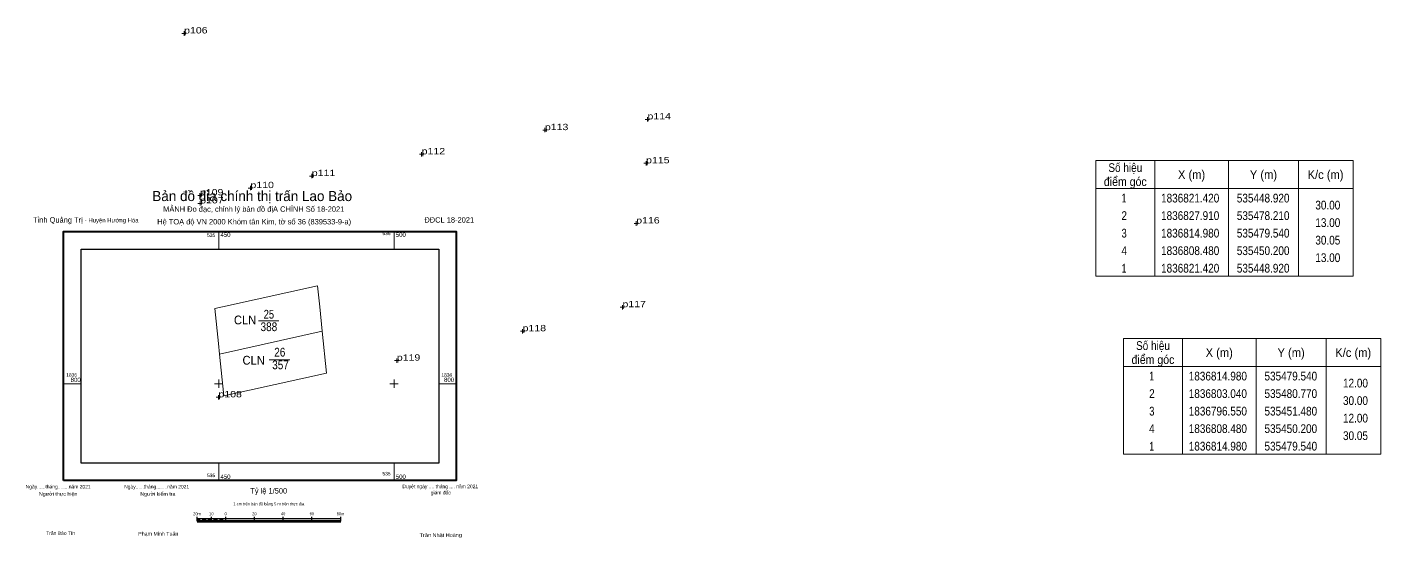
# Model space of a CAD drawing. Header units: metres. Extents: x 534982 to 535781, y 1836621 to 1836902.
# Drawn here: x 535395.4 to 535781.4, y 1836756 to 1836901.8 of the extents above; entities that cross this region are included whole.
import ezdxf
from ezdxf.enums import TextEntityAlignment as Align

# ---------------------------------------------------------------- set-up
doc = ezdxf.new("R2010")
doc.units = ezdxf.units.M
doc.header["$LTSCALE"] = 0.72
for name, color, linetype, lineweight in [('10', 7, 'Continuous', 13), ('13', 7, 'Continuous', 13), ('2', 7, 'Continuous', 25), ('63', 7, 'Continuous', 13), ('7', 7, 'Continuous', 13)]:
    doc.layers.add(name, color=color, linetype=linetype, lineweight=lineweight)
doc.layers.add('12', color=7, linetype='Continuous')

msp = doc.modelspace()

# ---------------------------------------------------------------- hatches: boundary and pattern name
at = {"layer": '2'}
for points in [[(535443.85, 1836760.77), (535444.67, 1836760.77), (535444.67, 1836761.17), (535443.85, 1836761.17)], [(535445.48, 1836760.77), (535446.3, 1836760.77), (535446.3, 1836761.17), (535445.48, 1836761.17)], [(535447.12, 1836760.77), (535447.94, 1836760.77), (535447.94, 1836761.17), (535447.12, 1836761.17)], [(535448.76, 1836760.77), (535449.58, 1836760.77), (535449.58, 1836761.17), (535448.76, 1836761.17)], [(535450.4, 1836760.77), (535451.22, 1836760.77), (535451.22, 1836761.17), (535450.4, 1836761.17)]]:
    msp.add_hatch(color=256, dxfattribs=at).paths.add_polyline_path(points)

# ---------------------------------------------------------------- linework, layer by layer
at = {"layer": '10'}
for p, q in [((535451.09, 1836821.9), (535478.21, 1836827.91)), ((535448.92, 1836821.42), (535451.09, 1836821.9)), ((535448.92, 1836821.42), (535449.91, 1836811.47)), ((535449.91, 1836811.47), (535450.2, 1836808.48))]:
    msp.add_line(p, q, dxfattribs=at)
msp.add_lwpolyline([(535478.21, 1836827.91), (535478.83, 1836821.9), (535479.54, 1836814.98)], dxfattribs=at)
msp.add_lwpolyline([(535479.54, 1836814.98), (535480.77, 1836803.04), (535451.48, 1836796.55), (535450.2, 1836808.48)], close=True, dxfattribs=at)
at = {"layer": '13'}
for p, q in [((535461.31, 1836817.99), (535467.15, 1836817.99)), ((535464.43, 1836806.79), (535470.27, 1836806.79))]:
    msp.add_line(p, q, dxfattribs=at)
at = {"layer": '2'}
for p, q in [((535443.85, 1836760.77), (535443.85, 1836761.99)), ((535443.85, 1836761.58), (535484.79, 1836761.58)), ((535444.67, 1836760.77), (535444.67, 1836761.58)), ((535445.48, 1836760.77), (535445.48, 1836761.58)), ((535446.3, 1836760.77), (535446.3, 1836761.58)), ((535447.12, 1836760.77), (535447.12, 1836761.58)), ((535447.94, 1836760.77), (535447.94, 1836761.99)), ((535448.76, 1836760.77), (535448.76, 1836761.58)), ((535449.58, 1836760.77), (535449.58, 1836761.58)), ((535450.4, 1836760.77), (535450.4, 1836761.58)), ((535451.22, 1836760.77), (535451.22, 1836761.58)), ((535452.04, 1836760.77), (535452.04, 1836761.99)), ((535460.23, 1836760.77), (535460.23, 1836761.99)), ((535468.42, 1836760.77), (535468.42, 1836761.99)), ((535476.6, 1836760.77), (535476.6, 1836761.99)), ((535484.79, 1836760.77), (535484.79, 1836761.99))]:
    msp.add_line(p, q, dxfattribs=at)
at = {"layer": '2', "lineweight": 53}
msp.add_line((535443.85, 1836760.77), (535484.79, 1836760.77), dxfattribs=at)
at = {"layer": '2', "lineweight": 13}
for points in [[(535443.85, 1836760.77), (535444.67, 1836760.77), (535444.67, 1836761.17), (535443.85, 1836761.17)], [(535445.48, 1836760.77), (535446.3, 1836760.77), (535446.3, 1836761.17), (535445.48, 1836761.17)], [(535447.12, 1836760.77), (535447.94, 1836760.77), (535447.94, 1836761.17), (535447.12, 1836761.17)], [(535448.76, 1836760.77), (535449.58, 1836760.77), (535449.58, 1836761.17), (535448.76, 1836761.17)], [(535450.4, 1836760.77), (535451.22, 1836760.77), (535451.22, 1836761.17), (535450.4, 1836761.17)]]:
    msp.add_lwpolyline(points, close=True, dxfattribs=at)
at = {"layer": '63'}
for p, q in [((535716.92, 1836863.66), (535716.92, 1836830.66)), ((535737.92, 1836863.66), (535737.92, 1836830.66)), ((535757.92, 1836863.66), (535757.92, 1836830.66)), ((535700.12, 1836855.66), (535773.52, 1836855.66)), ((535450, 1836838.39), (535450, 1836843.39)), ((535500, 1836838.39), (535500, 1836843.39)), ((535724.81, 1836812.88), (535724.81, 1836779.88)), ((535745.81, 1836812.88), (535745.81, 1836779.88)), ((535765.81, 1836812.88), (535765.81, 1836779.88)), ((535708.01, 1836804.88), (535781.41, 1836804.88)), ((535405.78, 1836800), (535410.78, 1836800)), ((535448.8, 1836800), (535451.2, 1836800)), ((535450, 1836798.8), (535450, 1836801.2)), ((535498.8, 1836800), (535501.2, 1836800)), ((535500, 1836798.8), (535500, 1836801.2)), ((535512.76, 1836800), (535517.76, 1836800)), ((535450, 1836772.35), (535450, 1836777.35)), ((535500, 1836772.35), (535500, 1836777.35))]:
    msp.add_line(p, q, dxfattribs=at)
for points in [[(535700.12, 1836863.66), (535773.52, 1836863.66), (535773.52, 1836830.66), (535700.12, 1836830.66)], [(535708.01, 1836812.88), (535781.41, 1836812.88), (535781.41, 1836779.88), (535708.01, 1836779.88)]]:
    msp.add_lwpolyline(points, close=True, dxfattribs=at)
at = {"layer": '63', "lineweight": 40}
msp.add_lwpolyline([(535405.78, 1836772.35), (535405.78, 1836843.39), (535517.76, 1836843.39), (535517.76, 1836772.35)], close=True, dxfattribs=at)
msp.add_lwpolyline([(535405.78, 1836772.35), (535405.78, 1836843.39), (535517.76, 1836843.39), (535517.76, 1836772.35)], close=True, dxfattribs=at)
at = {"layer": '63', "lineweight": 25}
msp.add_lwpolyline([(535410.78, 1836777.35), (535410.78, 1836838.39), (535512.76, 1836838.39), (535512.76, 1836777.35)], close=True, dxfattribs=at)
msp.add_lwpolyline([(535410.78, 1836777.35), (535410.78, 1836838.39), (535512.76, 1836838.39), (535512.76, 1836777.35)], close=True, dxfattribs=at)
msp.add_lwpolyline([(535410.78, 1836777.35), (535410.78, 1836838.39), (535512.76, 1836838.39), (535512.76, 1836777.35)], close=True, dxfattribs=at)
msp.add_lwpolyline([(535410.78, 1836777.35), (535410.78, 1836838.39), (535512.76, 1836838.39), (535512.76, 1836777.35)], close=True, dxfattribs=at)
msp.add_lwpolyline([(535410.78, 1836777.35), (535410.78, 1836838.39), (535512.76, 1836838.39), (535512.76, 1836777.35)], close=True, dxfattribs=at)
msp.add_lwpolyline([(535410.78, 1836777.35), (535410.78, 1836838.39), (535512.76, 1836838.39), (535512.76, 1836777.35)], close=True, dxfattribs=at)
at = {"layer": '7'}
for p, q in [((535440.15, 1836899.3), (535440.15, 1836900.55)), ((535440.77, 1836899.93), (535439.52, 1836899.93)), ((535543.02, 1836871.73), (535543.02, 1836872.98)), ((535572.89, 1836875.43), (535571.65, 1836875.43)), ((535572.27, 1836874.81), (535572.27, 1836876.06)), ((535543.65, 1836872.35), (535542.4, 1836872.35)), ((535508.5, 1836865.46), (535507.25, 1836865.46)), ((535507.88, 1836864.84), (535507.88, 1836866.09)), ((535572.51, 1836862.89), (535571.26, 1836862.89)), ((535571.88, 1836862.27), (535571.88, 1836863.52)), ((535477.18, 1836859.25), (535475.93, 1836859.25)), ((535476.55, 1836858.63), (535476.55, 1836859.87)), ((535445.29, 1836853.73), (535444.04, 1836853.73)), ((535444.66, 1836853.1), (535444.66, 1836854.35)), ((535459.69, 1836855.81), (535458.44, 1836855.81)), ((535459.06, 1836855.19), (535459.06, 1836856.43)), ((535445.34, 1836851.43), (535444.09, 1836851.43)), ((535444.71, 1836850.81), (535444.71, 1836852.06)), ((535569.05, 1836845.09), (535569.05, 1836846.34)), ((535569.67, 1836845.72), (535568.43, 1836845.72)), ((535565.76, 1836821.84), (535564.52, 1836821.84)), ((535565.14, 1836821.21), (535565.14, 1836822.46)), ((535536.66, 1836814.36), (535536.66, 1836815.61)), ((535537.29, 1836814.98), (535536.04, 1836814.98)), ((535501.43, 1836806.58), (535500.18, 1836806.58)), ((535500.8, 1836805.96), (535500.8, 1836807.21)), ((535450.55, 1836796.12), (535449.31, 1836796.12)), ((535449.93, 1836795.49), (535449.93, 1836796.74))]:
    msp.add_line(p, q, dxfattribs=at)

# ---------------------------------------------------------------- texts
at = {"layer": '12', "width": 1.25}
for s, p in [('p106', (535440.14, 1836899.93)), ('p114', (535572.27, 1836875.43)), ('p113', (535543.02, 1836872.35)), ('p112', (535507.88, 1836865.46)), ('p115', (535571.88, 1836862.89)), ('p110', (535459.06, 1836855.81)), ('p111', (535476.55, 1836859.25)), ('p109', (535444.66, 1836853.73)), ('p107', (535444.72, 1836851.44)), ('p116', (535569.05, 1836845.72)), ('p117', (535565.14, 1836821.84)), ('p118', (535536.66, 1836814.98)), ('p119', (535500.8, 1836806.58)), ('p108', (535449.93, 1836796.12))]:
    msp.add_text(s, height=1.8, dxfattribs=at).set_placement(p)
at = {"layer": '13', "width": 0.95}
for p in [(535460.71, 1836816.94), (535463.15, 1836805.45)]:
    msp.add_text('CLN', height=2.5, dxfattribs=at).set_placement(p, align=Align.RIGHT)
at = {"layer": '13'}
for s, width, p in [('25', 0.8, (535464.32, 1836818.57)), ('388', 0.85, (535464.32, 1836815.01)), ('26', 0.85, (535467.43, 1836807.75)), ('357', 0.85, (535467.64, 1836804.13))]:
    msp.add_text(s, height=2.5, dxfattribs=dict(at, width=width)).set_placement(p, align=Align.CENTER)
at = {"layer": '2'}
for s, height, p in [('Bản đồ địa chính thị trấn Lao Bảo', 2.87, (535459.565, 1836852.11)), ('MẢNH Đo đạc, chỉnh lý bản đồ địA CHÍNH Số 18-2021', 1.54, (535460, 1836849.05)), ('Hệ TOẠ độ VN 2000 Khóm tân Kim, tờ số 36 (839533-9-a)', 1.54, (535460.12, 1836845.45)), ('Ngày......tháng........năm 2021', 1.02, (535404.24, 1836770.11)), ('Ngày......tháng........năm 2021', 1.02, (535432.32, 1836770.11)), ('Tỷ lệ 1/500', 1.54, (535464.27, 1836768.67)), ('Duyệt ngày .... tháng .... năm 2021', 1.02, (535513.19, 1836770.19)), ('giám đốc', 1.02, (535513.32, 1836768.41)), ('1 cm trên bản đồ bằng 5 m trên thực địa', 0.82, (535464.28, 1836765.31)), ('Trần Bảo Tín', 1.02, (535404.945, 1836756.87))]:
    msp.add_text(s, height=height, dxfattribs=at).set_placement(p, align=Align.CENTER)
for s, height, p in [('Tỉnh Quảng Trị ', 1.539, (535397.07, 1836845.97)), ('- Huyện Hướng Hóa', 1.228, (535411.81, 1836846.01))]:
    msp.add_text(s, height=height, dxfattribs=at).set_placement(p)
msp.add_text('ĐĐCL 18-2021', height=1.54, dxfattribs=at).set_placement((535522.84, 1836845.97), align=Align.RIGHT)
for s, height, width, p in [('Người thực hiện', 1.024, 1.1, (535404.23, 1836768.07)), ('Người kiểm tra', 1.024, 1.1, (535432.67, 1836768.07)), ('20m', 0.8188, 0.95, (535443.805, 1836762.49)), ('10', 0.8188, 0.95, (535447.9, 1836762.49)), ('0', 0.8188, 0.9, (535451.995, 1836762.49)), ('20', 0.8188, 0.95, (535460.18, 1836762.49)), ('40', 0.8188, 0.95, (535468.38, 1836762.49)), ('60', 0.8188, 0.95, (535476.56, 1836762.49)), ('80m', 0.8188, 0.95, (535484.755, 1836762.49)), ('Phạm Minh Tuấn', 1.02, 1.1, (535432.77, 1836756.69)), ('Trần Nhật Hoàng', 1.02, 1.15, (535513.34, 1836756.31))]:
    msp.add_text(s, height=height, dxfattribs=dict(at, width=width)).set_placement(p, align=Align.CENTER)
at = {"layer": '63'}
for s, width, p in [('Số hiệu', 0.85, (535708.52, 1836860.41)), ('điểm góc', 0.9, (535708.52, 1836856.41)), ('X (m)', 0.95, (535727.42, 1836858.41)), ('Y (m)', 0.95, (535747.915, 1836858.41)), ('K/c (m)', 0.95, (535765.62, 1836858.41)), (' 1', 0.75, (535707.815, 1836851.71)), ('1836821.420', 0.85, (535727.02, 1836851.71)), ('535448.920', 0.85, (535747.825, 1836851.71)), (' 2', 0.85, (535707.82, 1836846.71)), ('1836827.910', 0.85, (535727.02, 1836846.71)), ('535478.210', 0.85, (535747.825, 1836846.71)), (' 3', 0.8, (535707.82, 1836841.71)), ('1836814.980', 0.85, (535727.02, 1836841.71)), ('535479.540', 0.85, (535747.825, 1836841.71)), (' 4', 0.85, (535707.815, 1836836.71)), ('1836808.480', 0.85, (535727.02, 1836836.71)), ('535450.200', 0.85, (535747.825, 1836836.71)), (' 1', 0.75, (535707.815, 1836831.71)), ('1836821.420', 0.85, (535727.02, 1836831.71)), ('535448.920', 0.85, (535747.825, 1836831.71)), ('Số hiệu', 0.85, (535716.41, 1836809.63)), ('điểm góc', 0.9, (535716.41, 1836805.63)), ('X (m)', 0.95, (535735.31, 1836807.63)), ('Y (m)', 0.95, (535755.805, 1836807.63)), ('K/c (m)', 0.95, (535773.51, 1836807.63)), (' 1', 0.75, (535715.705, 1836800.93)), ('1836814.980', 0.85, (535734.91, 1836800.93)), ('535479.540', 0.85, (535755.715, 1836800.93)), (' 2', 0.85, (535715.71, 1836795.93)), ('1836803.040', 0.85, (535734.91, 1836795.93)), ('535480.770', 0.85, (535755.715, 1836795.93)), (' 3', 0.8, (535715.71, 1836790.93)), ('1836796.550', 0.85, (535734.91, 1836790.93)), ('535451.480', 0.85, (535755.715, 1836790.93)), (' 4', 0.85, (535715.705, 1836785.93)), ('1836808.480', 0.85, (535734.91, 1836785.93)), ('535450.200', 0.85, (535755.715, 1836785.93)), (' 1', 0.75, (535715.705, 1836780.93)), ('1836814.980', 0.85, (535734.91, 1836780.93)), ('535479.540', 0.85, (535755.715, 1836780.93))]:
    msp.add_text(s, height=2.5, dxfattribs=dict(at, width=width)).set_placement(p, align=Align.CENTER)
for s, height, width, p in [('30.00', 2.5, 0.85, (535769.82, 1836849.71)), ('13.00', 2.5, 0.85, (535769.82, 1836844.71)), ('535', 1, 0.95, (535449, 1836841.89)), ('535', 1, 0.95, (535499, 1836842.39)), ('30.05', 2.5, 0.85, (535769.82, 1836839.71)), ('13.00', 2.5, 0.85, (535769.82, 1836834.71)), ('12.00', 2.5, 0.85, (535777.71, 1836798.93)), ('30.00', 2.5, 0.85, (535777.71, 1836793.93)), ('12.00', 2.5, 0.85, (535777.71, 1836788.93)), ('30.05', 2.5, 0.85, (535777.71, 1836783.93)), ('535', 1, 0.95, (535449, 1836773.35)), ('535', 1, 0.95, (535499, 1836773.85))]:
    msp.add_text(s, height=height, dxfattribs=dict(at, width=width)).set_placement(p, align=Align.RIGHT)
at = {"layer": '63', "width": 0.95}
for s, height, p in [('450', 1.25, (535450.5, 1836841.89)), ('500', 1.25, (535500.5, 1836841.89)), ('1836', 1, (535406.53, 1836802)), ('1836', 1, (535406.53, 1836802)), ('800', 1.25, (535407.78, 1836800.5)), ('1836', 1, (535513.51, 1836802)), ('1836', 1, (535513.51, 1836802)), ('800', 1.25, (535514.26, 1836800.5)), ('450', 1.25, (535450.5, 1836772.85)), ('500', 1.25, (535500.5, 1836772.85))]:
    msp.add_text(s, height=height, dxfattribs=at).set_placement(p)

doc.saveas('drawing.dxf')
